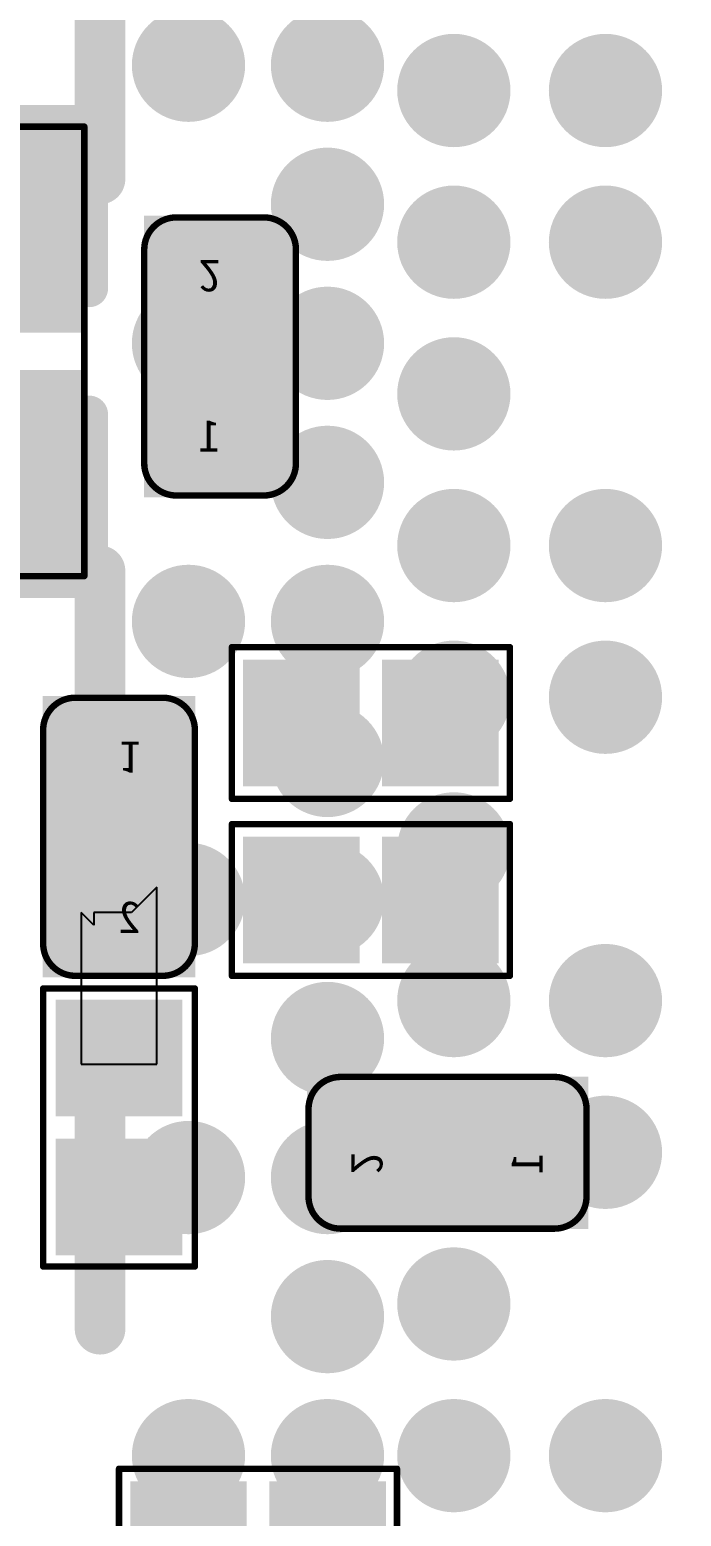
# Model space of a CAD drawing. Header units: millimetres. Extents: x 7.33 to 10.08, y 7.01 to 8.78.
# Drawn here: x 7.9794 to 8.0809, y 7.722 to 7.9535 of the extents above; entities that cross this region are included whole.
import ezdxf

# ---------------------------------------------------------------- set-up
doc = ezdxf.new("R2010")
doc.units = ezdxf.units.MM
doc.header["$MEASUREMENT"] = 0
for name, color, linetype in [('BottomLayer', 5, 'Continuous'), ('BottomOverlay', 54, 'Continuous'), ('BottomPaste', 16, 'Continuous'), ('BottomSolder', 6, 'Continuous'), ('Mechanical16', 56, 'Continuous'), ('Mechanical19', 56, 'Continuous'), ('Mechanical20', 56, 'Continuous'), ('Mechanical21', 56, 'Continuous'), ('TopLayer', 1, 'Continuous'), ('TopOverlay', 2, 'Continuous'), ('TopPaste', 8, 'Continuous'), ('TopSolder', 216, 'Continuous')]:
    doc.layers.add(name, color=color, linetype=linetype)

# ---------------------------------------------------------------- blocks, each defined once
blk = doc.blocks.new('R0201_B_168')
at = {"layer": 'BottomLayer'}
for points in [[(-0.0179236, -0.007878), (-0.0037504, -0.007878), (-0.0179236, 0.00787), (-0.0037504, 0.00787)], [(0.0037384, -0.007878), (0.0179116, -0.007878), (0.0037384, 0.00787), (0.0179116, 0.00787)]]:
    blk.add_solid(points, dxfattribs=at)
at = {"layer": 'BottomOverlay', "const_width": 0.001}
for points in [[(-0.021656, 0.011815), (-0.021656, -0.011815)], [(-0.021656, 0.011815), (0.021655, 0.011815)], [(0.021655, 0.011815), (0.021655, -0.011815)], [(-0.021656, -0.011815), (0.021655, -0.011815)]]:
    blk.add_lwpolyline(points, dxfattribs=at)
at = {"layer": 'BottomOverlay', "const_width": 0.0005}
for points in [[(-0.021906, 0.011815, 1), (-0.021406, 0.011815, 1)], [(-0.021906, 0.011815, 1), (-0.021406, 0.011815, 1)], [(0.021405, 0.011815, 1), (0.021905, 0.011815, 1)], [(0.021405, 0.011815, 1), (0.021905, 0.011815, 1)], [(-0.021906, -0.011815, 1), (-0.021406, -0.011815, 1)], [(-0.021906, -0.011815, 1), (-0.021406, -0.011815, 1)], [(0.021405, -0.011815, 1), (0.021905, -0.011815, 1)], [(0.021405, -0.011815, 1), (0.021905, -0.011815, 1)]]:
    blk.add_lwpolyline(points, format="xyb", close=True, dxfattribs=at)
at = {"layer": 'BottomPaste'}
for points in [[(-0.0179236, -0.007878), (-0.0037504, -0.007878), (-0.0179236, 0.00787), (-0.0037504, 0.00787)], [(0.0037384, -0.007878), (0.0179116, -0.007878), (0.0037384, 0.00787), (0.0179116, 0.00787)]]:
    blk.add_solid(points, dxfattribs=at)
at = {"layer": 'BottomSolder'}
for points in [[(-0.0199236, -0.009878), (-0.0017504, -0.009878), (-0.0199236, 0.00987), (-0.0017504, 0.00987)], [(0.0017384, -0.009878), (0.0199116, -0.009878), (0.0017384, 0.00987), (0.0199116, 0.00987)]]:
    blk.add_solid(points, dxfattribs=at)
blk = doc.blocks.new('R0201_B_178')
at = {"layer": 'BottomLayer'}
for points in [[(-0.0179236, -0.007878), (-0.0037504, -0.007878), (-0.0179236, 0.00787), (-0.0037504, 0.00787)], [(0.0037384, -0.007878), (0.0179116, -0.007878), (0.0037384, 0.00787), (0.0179116, 0.00787)]]:
    blk.add_solid(points, dxfattribs=at)
at = {"layer": 'BottomOverlay', "const_width": 0.001}
for points in [[(-0.021656, 0.011815), (-0.021656, -0.011815)], [(0.021655, 0.011815), (-0.021656, 0.011815)], [(0.021655, 0.011815), (0.021655, -0.011815)], [(0.021655, -0.011815), (-0.021656, -0.011815)]]:
    blk.add_lwpolyline(points, dxfattribs=at)
at = {"layer": 'BottomOverlay', "const_width": 0.0005}
for points in [[(-0.021906, 0.011815, 1), (-0.021406, 0.011815, 1)], [(-0.021906, 0.011815, 1), (-0.021406, 0.011815, 1)], [(0.021405, 0.011815, 1), (0.021905, 0.011815, 1)], [(0.021405, 0.011815, 1), (0.021905, 0.011815, 1)], [(-0.021906, -0.011815, 1), (-0.021406, -0.011815, 1)], [(-0.021906, -0.011815, 1), (-0.021406, -0.011815, 1)], [(0.021405, -0.011815, 1), (0.021905, -0.011815, 1)], [(0.021405, -0.011815, 1), (0.021905, -0.011815, 1)]]:
    blk.add_lwpolyline(points, format="xyb", close=True, dxfattribs=at)
at = {"layer": 'BottomPaste'}
for points in [[(-0.0179236, -0.007878), (-0.0037504, -0.007878), (-0.0179236, 0.00787), (-0.0037504, 0.00787)], [(0.0037384, -0.007878), (0.0179116, -0.007878), (0.0037384, 0.00787), (0.0179116, 0.00787)]]:
    blk.add_solid(points, dxfattribs=at)
at = {"layer": 'BottomSolder'}
for points in [[(-0.0199236, -0.009878), (-0.0017504, -0.009878), (-0.0199236, 0.00987), (-0.0017504, 0.00987)], [(0.0017384, -0.009878), (0.0199116, -0.009878), (0.0017384, 0.00987), (0.0199116, 0.00987)]]:
    blk.add_solid(points, dxfattribs=at)
blk = doc.blocks.new('R0201_B_184')
at = {"layer": 'BottomLayer'}
for points in [[(-0.0179236, -0.007878), (-0.0037504, -0.007878), (-0.0179236, 0.00787), (-0.0037504, 0.00787)], [(0.0037384, -0.007878), (0.0179116, -0.007878), (0.0037384, 0.00787), (0.0179116, 0.00787)]]:
    blk.add_solid(points, dxfattribs=at)
at = {"layer": 'BottomOverlay', "const_width": 0.001}
for points in [[(-0.021656, 0.011815), (-0.021656, -0.011815)], [(0.021655, 0.011815), (-0.021656, 0.011815)], [(0.021655, 0.011815), (0.021655, -0.011815)], [(0.021655, -0.011815), (-0.021656, -0.011815)]]:
    blk.add_lwpolyline(points, dxfattribs=at)
at = {"layer": 'BottomOverlay', "const_width": 0.0005}
for points in [[(-0.021906, 0.011815, 1), (-0.021406, 0.011815, 1)], [(-0.021906, 0.011815, 1), (-0.021406, 0.011815, 1)], [(0.021405, 0.011815, 1), (0.021905, 0.011815, 1)], [(0.021405, 0.011815, 1), (0.021905, 0.011815, 1)], [(-0.021906, -0.011815, 1), (-0.021406, -0.011815, 1)], [(-0.021906, -0.011815, 1), (-0.021406, -0.011815, 1)], [(0.021405, -0.011815, 1), (0.021905, -0.011815, 1)], [(0.021405, -0.011815, 1), (0.021905, -0.011815, 1)]]:
    blk.add_lwpolyline(points, format="xyb", close=True, dxfattribs=at)
at = {"layer": 'BottomPaste'}
for points in [[(-0.0179236, -0.007878), (-0.0037504, -0.007878), (-0.0179236, 0.00787), (-0.0037504, 0.00787)], [(0.0037384, -0.007878), (0.0179116, -0.007878), (0.0037384, 0.00787), (0.0179116, 0.00787)]]:
    blk.add_solid(points, dxfattribs=at)
at = {"layer": 'BottomSolder'}
for points in [[(-0.0199236, -0.009878), (-0.0017504, -0.009878), (-0.0199236, 0.00987), (-0.0017504, 0.00987)], [(0.0017384, -0.009878), (0.0199116, -0.009878), (0.0017384, 0.00987), (0.0199116, 0.00987)]]:
    blk.add_solid(points, dxfattribs=at)
blk = doc.blocks.new('R0402_B_202')
at = {"layer": 'BottomLayer'}
for points in [[(-0.006895, 0.010825), (-0.028545, 0.010825), (-0.006895, -0.010825), (-0.028545, -0.010825)], [(0.028545, 0.010825), (0.006895, 0.010825), (0.028545, -0.010825), (0.006895, -0.010825)]]:
    blk.add_solid(points, dxfattribs=at)
at = {"layer": 'BottomOverlay', "const_width": 0.005909}
for points in [[(-0.009839, 0.015748), (-0.035429, 0.015748)], [(-0.035429, -0.015748), (-0.035429, 0.015748)], [(0.035429, 0.015748), (0.009839, 0.015748)], [(0.035429, -0.015748), (0.035429, 0.015748)], [(-0.009839, -0.015748), (-0.035429, -0.015748)], [(0.035429, -0.015748), (0.009839, -0.015748)]]:
    blk.add_lwpolyline(points, dxfattribs=at)
at = {"layer": 'BottomOverlay', "const_width": 0.0029545}
for points in [[(-0.0369062, 0.015748, 1), (-0.0339518, 0.015748, 1)], [(-0.0369062, 0.015748, 1), (-0.0339518, 0.015748, 1)], [(-0.0113162, 0.015748, 1), (-0.0083618, 0.015748, 1)], [(0.0083618, 0.015748, 1), (0.0113162, 0.015748, 1)], [(0.0339518, 0.015748, 1), (0.0369062, 0.015748, 1)], [(0.0339518, 0.015748, 1), (0.0369062, 0.015748, 1)], [(-0.0369062, -0.015748, 1), (-0.0339518, -0.015748, 1)], [(-0.0369062, -0.015748, 1), (-0.0339518, -0.015748, 1)], [(-0.0113162, -0.015748, 1), (-0.0083618, -0.015748, 1)], [(0.0083618, -0.015748, 1), (0.0113162, -0.015748, 1)], [(0.0339518, -0.015748, 1), (0.0369062, -0.015748, 1)], [(0.0339518, -0.015748, 1), (0.0369062, -0.015748, 1)]]:
    blk.add_lwpolyline(points, format="xyb", close=True, dxfattribs=at)
at = {"layer": 'BottomPaste'}
for points in [[(-0.006895, 0.010825), (-0.028545, 0.010825), (-0.006895, -0.010825), (-0.028545, -0.010825)], [(0.028545, 0.010825), (0.006895, 0.010825), (0.028545, -0.010825), (0.006895, -0.010825)]]:
    blk.add_solid(points, dxfattribs=at)
at = {"layer": 'BottomSolder'}
for points in [[(-0.002895, 0.014825), (-0.032545, 0.014825), (-0.002895, -0.014825), (-0.032545, -0.014825)], [(0.032545, 0.014825), (0.002895, 0.014825), (0.032545, -0.014825), (0.002895, -0.014825)]]:
    blk.add_solid(points, dxfattribs=at)
at = {"layer": 'Mechanical16'}
for points, const_width in [([(-0.035429, -0.015748), (-0.035429, 0.015748)], 0.005909), ([(-0.009839, 0.015748), (-0.035429, 0.015748)], 0.005909), ([(0.035429, 0.015748), (0.009839, 0.015748)], 0.005909), ([(0.035429, -0.015748), (0.035429, 0.015748)], 0.005909), ([(0.035, 0.015), (-0.035, 0.015)], 0.001), ([(-0.035, -0.015), (-0.035, 0.015)], 0.001), ([(0.035, -0.015), (0.035, 0.015)], 0.001), ([(-0.009839, -0.015748), (-0.035429, -0.015748)], 0.005909), ([(0.035429, -0.015748), (0.009839, -0.015748)], 0.005909), ([(0.035, -0.015), (-0.035, -0.015)], 0.001)]:
    blk.add_lwpolyline(points, dxfattribs=dict(at, const_width=const_width))
for points, const_width in [([(-0.0369062, 0.015748, 1), (-0.0339518, 0.015748, 1)], 0.0029545), ([(-0.0369062, 0.015748, 1), (-0.0339518, 0.015748, 1)], 0.0029545), ([(-0.0113162, 0.015748, 1), (-0.0083618, 0.015748, 1)], 0.0029545), ([(0.0083618, 0.015748, 1), (0.0113162, 0.015748, 1)], 0.0029545), ([(0.0339518, 0.015748, 1), (0.0369062, 0.015748, 1)], 0.0029545), ([(0.0339518, 0.015748, 1), (0.0369062, 0.015748, 1)], 0.0029545), ([(-0.03525, 0.015, 1), (-0.03475, 0.015, 1)], 0.0005), ([(-0.03525, 0.015, 1), (-0.03475, 0.015, 1)], 0.0005), ([(0.03475, 0.015, 1), (0.03525, 0.015, 1)], 0.0005), ([(0.03475, 0.015, 1), (0.03525, 0.015, 1)], 0.0005), ([(-0.0369062, -0.015748, 1), (-0.0339518, -0.015748, 1)], 0.0029545), ([(-0.0369062, -0.015748, 1), (-0.0339518, -0.015748, 1)], 0.0029545), ([(-0.0113162, -0.015748, 1), (-0.0083618, -0.015748, 1)], 0.0029545), ([(0.0083618, -0.015748, 1), (0.0113162, -0.015748, 1)], 0.0029545), ([(0.0339518, -0.015748, 1), (0.0369062, -0.015748, 1)], 0.0029545), ([(0.0339518, -0.015748, 1), (0.0369062, -0.015748, 1)], 0.0029545), ([(-0.03525, -0.015, 1), (-0.03475, -0.015, 1)], 0.0005), ([(-0.03525, -0.015, 1), (-0.03475, -0.015, 1)], 0.0005), ([(0.03475, -0.015, 1), (0.03525, -0.015, 1)], 0.0005), ([(0.03475, -0.015, 1), (0.03525, -0.015, 1)], 0.0005)]:
    blk.add_lwpolyline(points, format="xyb", close=True, dxfattribs=dict(at, const_width=const_width))
blk = doc.blocks.new('R0201_B_205')
at = {"layer": 'BottomLayer'}
for points in [[(-0.0179236, -0.007878), (-0.0037504, -0.007878), (-0.0179236, 0.00787), (-0.0037504, 0.00787)], [(0.0037384, -0.007878), (0.0179116, -0.007878), (0.0037384, 0.00787), (0.0179116, 0.00787)]]:
    blk.add_solid(points, dxfattribs=at)
at = {"layer": 'BottomOverlay', "const_width": 0.001}
for points in [[(-0.021656, 0.011815), (-0.021656, -0.011815)], [(0.021655, 0.011815), (-0.021656, 0.011815)], [(0.021655, 0.011815), (0.021655, -0.011815)], [(0.021655, -0.011815), (-0.021656, -0.011815)]]:
    blk.add_lwpolyline(points, dxfattribs=at)
at = {"layer": 'BottomOverlay', "const_width": 0.0005}
for points in [[(-0.021906, 0.011815, 1), (-0.021406, 0.011815, 1)], [(-0.021906, 0.011815, 1), (-0.021406, 0.011815, 1)], [(0.021405, 0.011815, 1), (0.021905, 0.011815, 1)], [(0.021405, 0.011815, 1), (0.021905, 0.011815, 1)], [(-0.021906, -0.011815, 1), (-0.021406, -0.011815, 1)], [(-0.021906, -0.011815, 1), (-0.021406, -0.011815, 1)], [(0.021405, -0.011815, 1), (0.021905, -0.011815, 1)], [(0.021405, -0.011815, 1), (0.021905, -0.011815, 1)]]:
    blk.add_lwpolyline(points, format="xyb", close=True, dxfattribs=at)
at = {"layer": 'BottomPaste'}
for points in [[(-0.0179236, -0.007878), (-0.0037504, -0.007878), (-0.0179236, 0.00787), (-0.0037504, 0.00787)], [(0.0037384, -0.007878), (0.0179116, -0.007878), (0.0037384, 0.00787), (0.0179116, 0.00787)]]:
    blk.add_solid(points, dxfattribs=at)
at = {"layer": 'BottomSolder'}
for points in [[(-0.0199236, -0.009878), (-0.0017504, -0.009878), (-0.0199236, 0.00987), (-0.0017504, 0.00987)], [(0.0017384, -0.009878), (0.0199116, -0.009878), (0.0017384, 0.00987), (0.0199116, 0.00987)]]:
    blk.add_solid(points, dxfattribs=at)
blk = doc.blocks.new('C0201_B_475')
at = {"layer": 'BottomLayer'}
for points in [[(-0.0179236, -0.007878), (-0.0037504, -0.007878), (-0.0179236, 0.00787), (-0.0037504, 0.00787)], [(0.0037384, -0.007878), (0.0179116, -0.007878), (0.0037384, 0.00787), (0.0179116, 0.00787)]]:
    blk.add_solid(points, dxfattribs=at)
at = {"layer": 'BottomOverlay', "const_width": 0.001}
for points in [[(-0.021656, 0.006815, -0.4142487121048362), (-0.016656, 0.011815)], [(0.016655, 0.011815, -0.414213562372877), (0.021655, 0.006815)], [(-0.016656, -0.011815, -0.4141784177323617), (-0.021656, -0.006815)], [(0.021655, -0.006815, -0.4141315661292136), (0.016655, -0.011815)]]:
    blk.add_lwpolyline(points, format="xyb", dxfattribs=at)
for points in [[(0.016655, 0.011815), (-0.016656, 0.011815)], [(-0.021656, 0.006815), (-0.021656, -0.006815)], [(0.021655, 0.006815), (0.021655, -0.006815)], [(0.016655, -0.011815), (-0.016656, -0.011815)]]:
    blk.add_lwpolyline(points, dxfattribs=at)
at = {"layer": 'BottomOverlay', "const_width": 0.0005}
for points in [[(-0.016906, 0.011815, 1), (-0.016406, 0.011815, 1)], [(-0.016906, 0.011815, 1), (-0.016406, 0.011815, 1)], [(0.016405, 0.011815, 1), (0.016905, 0.011815, 1)], [(0.016405, 0.011815, 1), (0.016905, 0.011815, 1)], [(-0.021906, 0.006815, 1), (-0.021406, 0.006815, 1)], [(-0.021906, 0.006815, 1), (-0.021406, 0.006815, 1)], [(0.021405, 0.006815, 1), (0.021905, 0.006815, 1)], [(0.021405, 0.006815, 1), (0.021905, 0.006815, 1)], [(-0.021906, -0.006815, 1), (-0.021406, -0.006815, 1)], [(-0.021906, -0.006815, 1), (-0.021406, -0.006815, 1)], [(0.021405, -0.006815, 1), (0.021905, -0.006815, 1)], [(0.021405, -0.006815, 1), (0.021905, -0.006815, 1)], [(-0.016906, -0.011815, 1), (-0.016406, -0.011815, 1)], [(-0.016906, -0.011815, 1), (-0.016406, -0.011815, 1)], [(0.016405, -0.011815, 1), (0.016905, -0.011815, 1)], [(0.016405, -0.011815, 1), (0.016905, -0.011815, 1)]]:
    blk.add_lwpolyline(points, format="xyb", close=True, dxfattribs=at)
at = {"layer": 'BottomPaste'}
for points in [[(-0.0179236, -0.007878), (-0.0037504, -0.007878), (-0.0179236, 0.00787), (-0.0037504, 0.00787)], [(0.0037384, -0.007878), (0.0179116, -0.007878), (0.0037384, 0.00787), (0.0179116, 0.00787)]]:
    blk.add_solid(points, dxfattribs=at)
at = {"layer": 'BottomSolder'}
for points in [[(-0.0219236, -0.011878), (0.0002496, -0.011878), (-0.0219236, 0.01187), (0.0002496, 0.01187)], [(-0.0002616, -0.011878), (0.0219116, -0.011878), (-0.0002616, 0.01187), (0.0219116, 0.01187)]]:
    blk.add_solid(points, dxfattribs=at)
at = {"layer": 'Mechanical20', "text_generation_flag": 2}
for s, rotation, p in [('1', -90, (-0.014837, -4e-06)), ('2', 90, (0.015, 0.0033286))]:
    blk.add_text(s, height=0.005, rotation=rotation, dxfattribs=at).set_placement(p)
blk = doc.blocks.new('C0201_B_479')
at = {"layer": 'BottomLayer'}
for points in [[(-0.0179236, -0.007878), (-0.0037504, -0.007878), (-0.0179236, 0.00787), (-0.0037504, 0.00787)], [(0.0037384, -0.007878), (0.0179116, -0.007878), (0.0037384, 0.00787), (0.0179116, 0.00787)]]:
    blk.add_solid(points, dxfattribs=at)
at = {"layer": 'BottomOverlay', "const_width": 0.001}
for points in [[(-0.021656, 0.006815, -0.4142487121048362), (-0.016656, 0.011815)], [(0.016655, 0.011815, -0.414213562372877), (0.021655, 0.006815)], [(-0.016656, -0.011815, -0.4141784177323617), (-0.021656, -0.006815)], [(0.021655, -0.006815, -0.4141315661292136), (0.016655, -0.011815)]]:
    blk.add_lwpolyline(points, format="xyb", dxfattribs=at)
for points in [[(-0.016656, 0.011815), (0.016655, 0.011815)], [(-0.021656, 0.006815), (-0.021656, -0.006815)], [(0.021655, 0.006815), (0.021655, -0.006815)], [(-0.016656, -0.011815), (0.016655, -0.011815)]]:
    blk.add_lwpolyline(points, dxfattribs=at)
at = {"layer": 'BottomOverlay', "const_width": 0.0005}
for points in [[(-0.016906, 0.011815, 1), (-0.016406, 0.011815, 1)], [(-0.016906, 0.011815, 1), (-0.016406, 0.011815, 1)], [(0.016405, 0.011815, 1), (0.016905, 0.011815, 1)], [(0.016405, 0.011815, 1), (0.016905, 0.011815, 1)], [(-0.021906, 0.006815, 1), (-0.021406, 0.006815, 1)], [(-0.021906, 0.006815, 1), (-0.021406, 0.006815, 1)], [(0.021405, 0.006815, 1), (0.021905, 0.006815, 1)], [(0.021405, 0.006815, 1), (0.021905, 0.006815, 1)], [(-0.021906, -0.006815, 1), (-0.021406, -0.006815, 1)], [(-0.021906, -0.006815, 1), (-0.021406, -0.006815, 1)], [(0.021405, -0.006815, 1), (0.021905, -0.006815, 1)], [(0.021405, -0.006815, 1), (0.021905, -0.006815, 1)], [(-0.016906, -0.011815, 1), (-0.016406, -0.011815, 1)], [(-0.016906, -0.011815, 1), (-0.016406, -0.011815, 1)], [(0.016405, -0.011815, 1), (0.016905, -0.011815, 1)], [(0.016405, -0.011815, 1), (0.016905, -0.011815, 1)]]:
    blk.add_lwpolyline(points, format="xyb", close=True, dxfattribs=at)
at = {"layer": 'BottomPaste'}
for points in [[(-0.0179236, -0.007878), (-0.0037504, -0.007878), (-0.0179236, 0.00787), (-0.0037504, 0.00787)], [(0.0037384, -0.007878), (0.0179116, -0.007878), (0.0037384, 0.00787), (0.0179116, 0.00787)]]:
    blk.add_solid(points, dxfattribs=at)
at = {"layer": 'BottomSolder'}
for points in [[(-0.0219236, -0.011878), (0.0002496, -0.011878), (-0.0219236, 0.01187), (0.0002496, 0.01187)], [(-0.0002616, -0.011878), (0.0219116, -0.011878), (-0.0002616, 0.01187), (0.0219116, 0.01187)]]:
    blk.add_solid(points, dxfattribs=at)
at = {"layer": 'Mechanical20', "text_generation_flag": 2}
for s, rotation, p in [('1', 270, (-0.014837, -4e-06)), ('2', 90, (0.015, 0.0033286))]:
    blk.add_text(s, height=0.005, rotation=rotation, dxfattribs=at).set_placement(p)
blk = doc.blocks.new('C0201_B_542')
at = {"layer": 'BottomLayer'}
for points in [[(-0.0179236, -0.007878), (-0.0037504, -0.007878), (-0.0179236, 0.00787), (-0.0037504, 0.00787)], [(0.0037384, -0.007878), (0.0179116, -0.007878), (0.0037384, 0.00787), (0.0179116, 0.00787)]]:
    blk.add_solid(points, dxfattribs=at)
at = {"layer": 'BottomOverlay', "const_width": 0.001}
for points in [[(-0.021656, 0.006815, -0.4142487121048362), (-0.016656, 0.011815)], [(0.016655, 0.011815, -0.414213562372877), (0.021655, 0.006815)], [(-0.016656, -0.011815, -0.4141784177323617), (-0.021656, -0.006815)], [(0.021655, -0.006815, -0.4141315661292136), (0.016655, -0.011815)]]:
    blk.add_lwpolyline(points, format="xyb", dxfattribs=at)
for points in [[(0.016655, 0.011815), (-0.016656, 0.011815)], [(-0.021656, -0.006815), (-0.021656, 0.006815)], [(0.021655, -0.006815), (0.021655, 0.006815)], [(0.016655, -0.011815), (-0.016656, -0.011815)]]:
    blk.add_lwpolyline(points, dxfattribs=at)
at = {"layer": 'BottomOverlay', "const_width": 0.0005}
for points in [[(-0.016906, 0.011815, 1), (-0.016406, 0.011815, 1)], [(-0.016906, 0.011815, 1), (-0.016406, 0.011815, 1)], [(0.016405, 0.011815, 1), (0.016905, 0.011815, 1)], [(0.016405, 0.011815, 1), (0.016905, 0.011815, 1)], [(-0.021906, 0.006815, 1), (-0.021406, 0.006815, 1)], [(-0.021906, 0.006815, 1), (-0.021406, 0.006815, 1)], [(0.021405, 0.006815, 1), (0.021905, 0.006815, 1)], [(0.021405, 0.006815, 1), (0.021905, 0.006815, 1)], [(-0.021906, -0.006815, 1), (-0.021406, -0.006815, 1)], [(-0.021906, -0.006815, 1), (-0.021406, -0.006815, 1)], [(0.021405, -0.006815, 1), (0.021905, -0.006815, 1)], [(0.021405, -0.006815, 1), (0.021905, -0.006815, 1)], [(-0.016906, -0.011815, 1), (-0.016406, -0.011815, 1)], [(-0.016906, -0.011815, 1), (-0.016406, -0.011815, 1)], [(0.016405, -0.011815, 1), (0.016905, -0.011815, 1)], [(0.016405, -0.011815, 1), (0.016905, -0.011815, 1)]]:
    blk.add_lwpolyline(points, format="xyb", close=True, dxfattribs=at)
at = {"layer": 'BottomPaste'}
for points in [[(-0.0179236, -0.007878), (-0.0037504, -0.007878), (-0.0179236, 0.00787), (-0.0037504, 0.00787)], [(0.0037384, -0.007878), (0.0179116, -0.007878), (0.0037384, 0.00787), (0.0179116, 0.00787)]]:
    blk.add_solid(points, dxfattribs=at)
at = {"layer": 'BottomSolder'}
for points in [[(-0.0219236, -0.011878), (0.0002496, -0.011878), (-0.0219236, 0.01187), (0.0002496, 0.01187)], [(-0.0002616, -0.011878), (0.0219116, -0.011878), (-0.0002616, 0.01187), (0.0219116, 0.01187)]]:
    blk.add_solid(points, dxfattribs=at)
at = {"layer": 'Mechanical20', "text_generation_flag": 2}
for s, rotation, p in [('1', -90, (-0.014837, -4e-06)), ('2', 90, (0.015, 0.0033286))]:
    blk.add_text(s, height=0.005, rotation=rotation, dxfattribs=at).set_placement(p)
blk = doc.blocks.new('BGA698_16R1X17R2X1R18_569')
at = {"layer": 'Mechanical16', "const_width": 0.007874}
for points in [[(0.059055, 0.338583), (0.019685, 0.338583)], [(0.137795, 0.338583), (0.098425, 0.338583)], [(0.316929, 0.338583), (0.198819, 0.338583)]]:
    blk.add_lwpolyline(points, dxfattribs=at)
at = {"layer": 'Mechanical16', "const_width": 0.003937}
for points in [[(0.0177165, 0.338583, 1), (0.0216535, 0.338583, 1)], [(0.0570865, 0.338583, 1), (0.0610235, 0.338583, 1)], [(0.0964565, 0.338583, 1), (0.1003935, 0.338583, 1)], [(0.1358265, 0.338583, 1), (0.1397635, 0.338583, 1)], [(0.1968505, 0.338583, 1), (0.2007875, 0.338583, 1)]]:
    blk.add_lwpolyline(points, format="xyb", close=True, dxfattribs=at)
at = {"layer": 'TopLayer', "const_width": 0.004823}
for points in [[(-0.0024115, 0.324803, 1), (0.0024115, 0.324803, 1)], [(0.0408955, 0.324803, 1), (0.0457185, 0.324803, 1)], [(0.0842025, 0.324803, 1), (0.0890255, 0.324803, 1)], [(0.1275095, 0.324803, 1), (0.1323325, 0.324803, 1)], [(0.1708165, 0.324803, 1), (0.1756395, 0.324803, 1)], [(0.2141235, 0.324803, 1), (0.2189465, 0.324803, 1)], [(-0.0024115, 0.30315, 1), (0.0024115, 0.30315, 1)], [(0.0192425, 0.30315, 1), (0.0240655, 0.30315, 1)], [(0.0408955, 0.30315, 1), (0.0457185, 0.30315, 1)], [(0.0625495, 0.30315, 1), (0.0673725, 0.30315, 1)], [(0.0842025, 0.30315, 1), (0.0890255, 0.30315, 1)], [(0.1058565, 0.30315, 1), (0.1106795, 0.30315, 1)], [(0.1275095, 0.30315, 1), (0.1323325, 0.30315, 1)], [(0.1491635, 0.30315, 1), (0.1539865, 0.30315, 1)], [(0.1708165, 0.30315, 1), (0.1756395, 0.30315, 1)], [(0.1924705, 0.30315, 1), (0.1972935, 0.30315, 1)], [(0.2141235, 0.30315, 1), (0.2189465, 0.30315, 1)], [(-0.0024115, 0.283465, 1), (0.0024115, 0.283465, 1)], [(0.0212105, 0.283465, 1), (0.0260335, 0.283465, 1)], [(0.0448325, 0.283465, 1), (0.0496555, 0.283465, 1)], [(0.0684545, 0.283465, 1), (0.0732775, 0.283465, 1)], [(0.0920765, 0.283465, 1), (0.0968995, 0.283465, 1)], [(0.1156985, 0.283465, 1), (0.1205215, 0.283465, 1)], [(0.1393205, 0.283465, 1), (0.1441435, 0.283465, 1)], [(0.1629425, 0.283465, 1), (0.1677655, 0.283465, 1)], [(0.1865645, 0.283465, 1), (0.1913875, 0.283465, 1)], [(0.2101865, 0.283465, 1), (0.2150095, 0.283465, 1)], [(-0.0024115, 0.259843, 1), (0.0024115, 0.259843, 1)], [(0.0448325, 0.259843, 1), (0.0496555, 0.259843, 1)], [(0.0684545, 0.259843, 1), (0.0732775, 0.259843, 1)], [(0.1156985, 0.259843, 1), (0.1205215, 0.259843, 1)], [(0.1393205, 0.259843, 1), (0.1441435, 0.259843, 1)], [(0.1865645, 0.259843, 1), (0.1913875, 0.259843, 1)], [(0.2101865, 0.259843, 1), (0.2150095, 0.259843, 1)]]:
    blk.add_lwpolyline(points, format="xyb", close=True, dxfattribs=at)
at = {"layer": 'TopOverlay', "const_width": 0.007874}
for points in [[(0.059055, 0.338583), (0.019685, 0.338583)], [(0.137795, 0.338583), (0.098425, 0.338583)], [(0.316929, 0.338583), (0.198819, 0.338583)]]:
    blk.add_lwpolyline(points, dxfattribs=at)
at = {"layer": 'TopOverlay', "const_width": 0.003937}
for points in [[(0.0177165, 0.338583, 1), (0.0216535, 0.338583, 1)], [(0.0570865, 0.338583, 1), (0.0610235, 0.338583, 1)], [(0.0964565, 0.338583, 1), (0.1003935, 0.338583, 1)], [(0.1358265, 0.338583, 1), (0.1397635, 0.338583, 1)], [(0.1968505, 0.338583, 1), (0.2007875, 0.338583, 1)]]:
    blk.add_lwpolyline(points, format="xyb", close=True, dxfattribs=at)
at = {"layer": 'TopPaste', "const_width": 0.004823}
for points in [[(-0.0024115, 0.324803, 1), (0.0024115, 0.324803, 1)], [(0.0408955, 0.324803, 1), (0.0457185, 0.324803, 1)], [(0.0842025, 0.324803, 1), (0.0890255, 0.324803, 1)], [(0.1275095, 0.324803, 1), (0.1323325, 0.324803, 1)], [(0.1708165, 0.324803, 1), (0.1756395, 0.324803, 1)], [(0.2141235, 0.324803, 1), (0.2189465, 0.324803, 1)], [(-0.0024115, 0.30315, 1), (0.0024115, 0.30315, 1)], [(0.0192425, 0.30315, 1), (0.0240655, 0.30315, 1)], [(0.0408955, 0.30315, 1), (0.0457185, 0.30315, 1)], [(0.0625495, 0.30315, 1), (0.0673725, 0.30315, 1)], [(0.0842025, 0.30315, 1), (0.0890255, 0.30315, 1)], [(0.1058565, 0.30315, 1), (0.1106795, 0.30315, 1)], [(0.1275095, 0.30315, 1), (0.1323325, 0.30315, 1)], [(0.1491635, 0.30315, 1), (0.1539865, 0.30315, 1)], [(0.1708165, 0.30315, 1), (0.1756395, 0.30315, 1)], [(0.1924705, 0.30315, 1), (0.1972935, 0.30315, 1)], [(0.2141235, 0.30315, 1), (0.2189465, 0.30315, 1)], [(-0.0024115, 0.283465, 1), (0.0024115, 0.283465, 1)], [(0.0212105, 0.283465, 1), (0.0260335, 0.283465, 1)], [(0.0448325, 0.283465, 1), (0.0496555, 0.283465, 1)], [(0.0684545, 0.283465, 1), (0.0732775, 0.283465, 1)], [(0.0920765, 0.283465, 1), (0.0968995, 0.283465, 1)], [(0.1156985, 0.283465, 1), (0.1205215, 0.283465, 1)], [(0.1393205, 0.283465, 1), (0.1441435, 0.283465, 1)], [(0.1629425, 0.283465, 1), (0.1677655, 0.283465, 1)], [(0.1865645, 0.283465, 1), (0.1913875, 0.283465, 1)], [(0.2101865, 0.283465, 1), (0.2150095, 0.283465, 1)], [(-0.0024115, 0.259843, 1), (0.0024115, 0.259843, 1)], [(0.0448325, 0.259843, 1), (0.0496555, 0.259843, 1)], [(0.0684545, 0.259843, 1), (0.0732775, 0.259843, 1)], [(0.1156985, 0.259843, 1), (0.1205215, 0.259843, 1)], [(0.1393205, 0.259843, 1), (0.1441435, 0.259843, 1)], [(0.1865645, 0.259843, 1), (0.1913875, 0.259843, 1)], [(0.2101865, 0.259843, 1), (0.2150095, 0.259843, 1)]]:
    blk.add_lwpolyline(points, format="xyb", close=True, dxfattribs=at)
at = {"layer": 'TopSolder', "const_width": 0.008823}
for points in [[(-0.0044115, 0.324803, 1), (0.0044115, 0.324803, 1)], [(0.0388955, 0.324803, 1), (0.0477185, 0.324803, 1)], [(0.0822025, 0.324803, 1), (0.0910255, 0.324803, 1)], [(0.1255095, 0.324803, 1), (0.1343325, 0.324803, 1)], [(0.1688165, 0.324803, 1), (0.1776395, 0.324803, 1)], [(0.2121235, 0.324803, 1), (0.2209465, 0.324803, 1)], [(-0.0044115, 0.30315, 1), (0.0044115, 0.30315, 1)], [(0.0172425, 0.30315, 1), (0.0260655, 0.30315, 1)], [(0.0388955, 0.30315, 1), (0.0477185, 0.30315, 1)], [(0.0605495, 0.30315, 1), (0.0693725, 0.30315, 1)], [(0.0822025, 0.30315, 1), (0.0910255, 0.30315, 1)], [(0.1038565, 0.30315, 1), (0.1126795, 0.30315, 1)], [(0.1255095, 0.30315, 1), (0.1343325, 0.30315, 1)], [(0.1471635, 0.30315, 1), (0.1559865, 0.30315, 1)], [(0.1688165, 0.30315, 1), (0.1776395, 0.30315, 1)], [(0.1904705, 0.30315, 1), (0.1992935, 0.30315, 1)], [(0.2121235, 0.30315, 1), (0.2209465, 0.30315, 1)], [(-0.0044115, 0.283465, 1), (0.0044115, 0.283465, 1)], [(0.0192105, 0.283465, 1), (0.0280335, 0.283465, 1)], [(0.0428325, 0.283465, 1), (0.0516555, 0.283465, 1)], [(0.0664545, 0.283465, 1), (0.0752775, 0.283465, 1)], [(0.0900765, 0.283465, 1), (0.0988995, 0.283465, 1)], [(0.1136985, 0.283465, 1), (0.1225215, 0.283465, 1)], [(0.1373205, 0.283465, 1), (0.1461435, 0.283465, 1)], [(0.1609425, 0.283465, 1), (0.1697655, 0.283465, 1)], [(0.1845645, 0.283465, 1), (0.1933875, 0.283465, 1)], [(0.2081865, 0.283465, 1), (0.2170095, 0.283465, 1)], [(-0.0044115, 0.259843, 1), (0.0044115, 0.259843, 1)], [(0.0428325, 0.259843, 1), (0.0516555, 0.259843, 1)], [(0.0664545, 0.259843, 1), (0.0752775, 0.259843, 1)], [(0.1136985, 0.259843, 1), (0.1225215, 0.259843, 1)], [(0.1373205, 0.259843, 1), (0.1461435, 0.259843, 1)], [(0.1845645, 0.259843, 1), (0.1933875, 0.259843, 1)], [(0.2081865, 0.259843, 1), (0.2170095, 0.259843, 1)]]:
    blk.add_lwpolyline(points, format="xyb", close=True, dxfattribs=at)

msp = doc.modelspace()

# ---------------------------------------------------------------- linework, layer by layer
at = {"layer": 'BottomLayer'}
for p, q in [((7.9991737, 7.8199529), (7.9952366, 7.8160158)), ((7.9991737, 7.7923938), (7.9991737, 7.8199529)), ((7.9893311, 7.8140473), (7.9873626, 7.8160158)), ((7.9873626, 7.8160158), (7.9873626, 7.7923938)), ((7.9952366, 7.8160158), (7.9893311, 7.8160158)), ((7.9893311, 7.8160158), (7.9893311, 7.8140473)), ((7.9873626, 7.7923938), (7.9991737, 7.7923938))]:
    msp.add_line(p, q, dxfattribs=at)

# ---------------------------------------------------------------- block references
for name, p, rotation in [('BGA698_16R1X17R2X1R18_569', (8.3288978, 7.7314459), 90), ('R0402_B_202', (7.9728665, 7.9034174), 90), ('C0201_B_542', (8.0090162, 7.90263), 90), ('R0201_B_205', (8.0325122, 7.8455433), 180), ('C0201_B_479', (7.9932681, 7.8278268), 270), ('R0201_B_178', (8.0325122, 7.8179843), 180), ('R0201_B_168', (7.9932681, 7.7825513), 270), ('C0201_B_475', (8.0444492, 7.7786142), 180), ('R0201_B_184', (8.0149217, 7.7175905), 180)]:
    msp.add_blockref(name, p, dxfattribs=dict(rotation=rotation))

doc.saveas('drawing.dxf')
